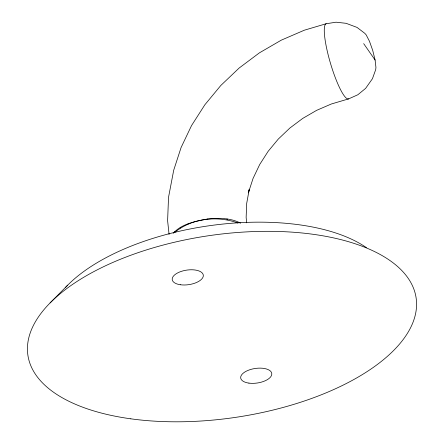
<?xml version="1.0" encoding="UTF-8"?>
<svg xmlns="http://www.w3.org/2000/svg" width="444" height="444" viewBox="0 0 444 444"><rect width="100%" height="100%" fill="white"/><g stroke="black" fill="none" stroke-linecap="round" stroke-linejoin="round"><path stroke-width="0.67" d="M173.166 233.305C181.746 223.77 195.371 221.323 207.431 219.009C218.559 217.932 230.525 217.776 240.631 223.199M50.117 302.897L67.704 285.153M237.818 222.988C217.199 215.368 191.553 218.259 174.453 232.623L174.353 231.729M246.709 222.821L246.137 217.449L246.692 203.396L249.262 189.277L248.363 192.868L253.052 178.466L259.69 164.535L268.143 151.326L278.271 139.089L289.871 128.044L302.741 118.404L316.633 110.345L331.296 104.013L348.64 98.879L357.825 94.766L365.617 88.378L372.433 78.732L375.702 69.625L375.94 67.416L375.102 60.045L372.732 50.472L369.469 41.264L366.183 34.887L364.813 33.339L357.043 27.417L346.104 23.316L336.064 22.2L326.112 23.754L304.401 30.175L281.296 40.154L259.401 52.858L239.122 68.054L220.835 85.453L204.878 104.745L191.547 125.558L181.091 147.519L173.704 170.219L168.531 197.308L167.61 220.696L169.075 234.404M363.68 43.64L375.102 60.045M227.067 218.903L227.162 219.797M207.431 219.009L207.47 219.336M188.139 223.704L188.178 224.031M180.275 227.378L180.342 228.011M65.279 287.69A172.666 80.797 -8.4 0 1 212.399 225.308A172.666 80.797 -8.4 0 1 366.405 247.63M348.64 98.884A39.227 7.182 73.5 0 1 330.708 64.091A39.227 7.182 73.5 0 1 326.112 23.743M130.814 418.82A196.215 91.814 -8.4 0 0 416.45 300.927A196.215 91.814 -8.4 0 0 118.742 259.94A196.215 91.814 -8.4 0 0 130.814 418.82M248.94 383.122A15.695 7.343 -8.4 0 0 271.789 373.693A15.695 7.343 -8.4 0 0 247.974 370.413A15.695 7.343 -8.4 0 0 248.94 383.122M180.469 284.759A15.695 7.343 -8.4 0 0 203.319 275.33A15.695 7.343 -8.4 0 0 179.504 272.05A15.695 7.343 -8.4 0 0 180.469 284.759"/></g></svg>
